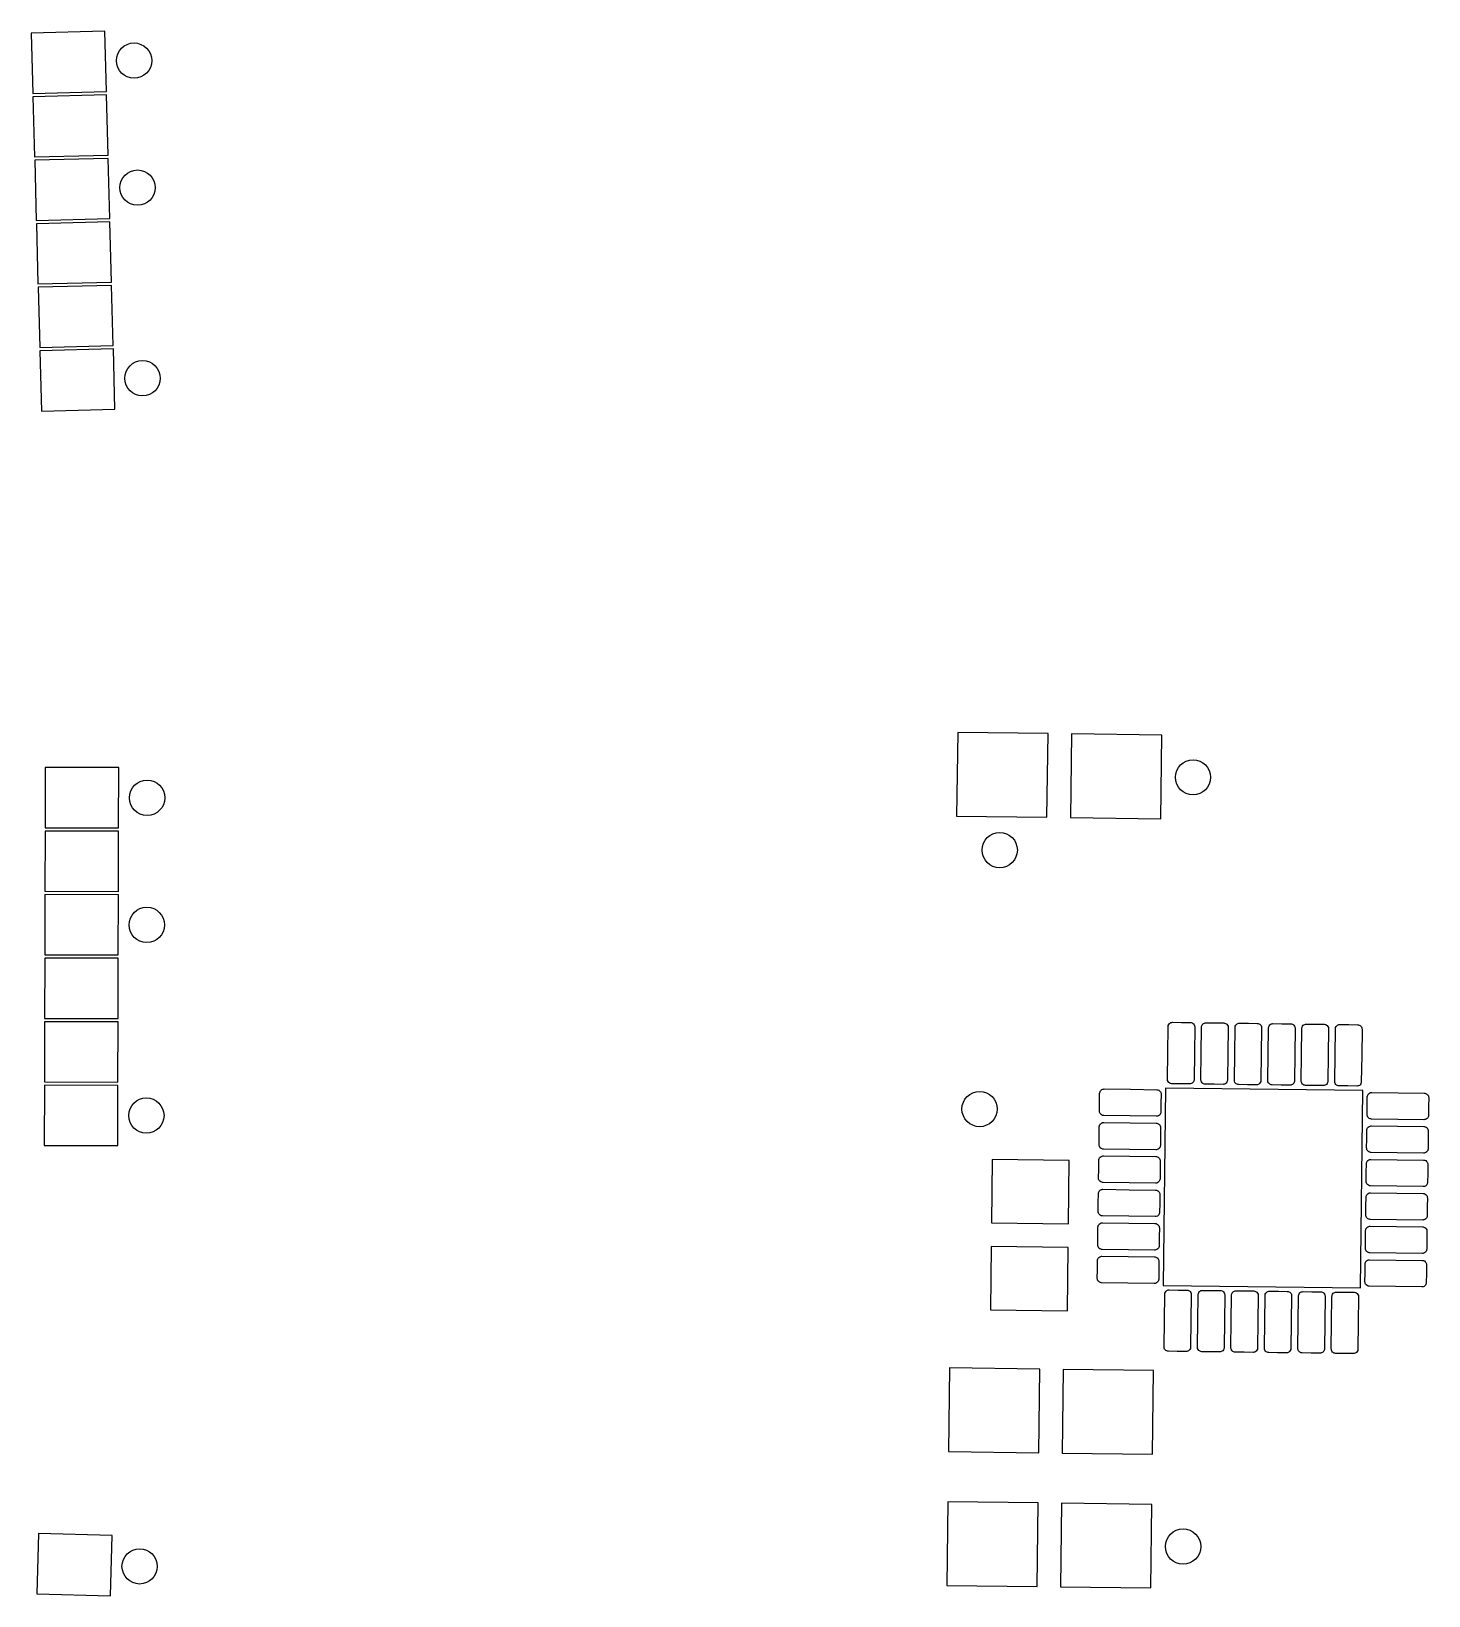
# Model space of a CAD drawing. Header units: millimetres. Extents: x 205 to 339, y 437 to 917.
# Drawn here: x 218.3 to 239.19, y 618.59 to 641.98 of the extents above; entities that cross this region are included whole.
import ezdxf

# ---------------------------------------------------------------- set-up
doc = ezdxf.new("R2010")
doc.units = ezdxf.units.MM
doc.header["$MEASUREMENT"] = 0
doc.layers.add('29_top stop', color=18, linetype='Continuous', true_color=0x000000)

msp = doc.modelspace()

# ---------------------------------------------------------------- linework, layer by layer
at = {"layer": '29_top stop'}
for points in [[(219.427, 641.081), (219.403, 641.98), (218.304, 641.951), (218.328, 641.051)], [(219.452, 640.131), (219.428, 641.031), (218.329, 641.002), (218.353, 640.102)], [(219.478, 639.181), (219.454, 640.081), (218.354, 640.052), (218.378, 639.152)], [(219.503, 638.232), (219.479, 639.131), (218.379, 639.102), (218.403, 638.203)], [(219.528, 637.282), (219.504, 638.182), (218.405, 638.153), (218.429, 637.253)], [(219.554, 636.332), (219.53, 637.232), (218.43, 637.203), (218.454, 636.303)], [(233.482, 630.231), (233.498, 631.481), (232.148, 631.498), (232.132, 630.248)], [(235.182, 630.209), (235.198, 631.459), (233.848, 631.476), (233.832, 630.227)], [(219.609, 630.073), (219.611, 630.973), (218.511, 630.975), (218.509, 630.075)], [(219.606, 629.123), (219.609, 630.023), (218.509, 630.025), (218.506, 629.125)], [(219.604, 628.173), (219.606, 629.073), (218.506, 629.075), (218.504, 628.175)], [(219.602, 627.223), (219.604, 628.123), (218.504, 628.125), (218.502, 627.225)], [(219.599, 626.273), (219.602, 627.173), (218.502, 627.175), (218.499, 626.275)], [(219.597, 625.323), (219.599, 626.223), (218.499, 626.225), (218.497, 625.325)], [(238.167, 623.195), (238.205, 626.145), (235.255, 626.183), (235.217, 623.233)], [(233.804, 624.151), (233.816, 625.101), (232.666, 625.116), (232.654, 624.166)], [(233.787, 622.852), (233.8, 623.801), (232.65, 623.816), (232.637, 622.866)], [(233.36, 620.732), (233.376, 621.982), (232.026, 621.999), (232.01, 620.749)], [(235.06, 620.71), (235.076, 621.96), (233.726, 621.977), (233.71, 620.727)], [(233.335, 618.732), (233.351, 619.982), (232.001, 619.999), (231.985, 618.749)], [(235.034, 618.71), (235.05, 619.96), (233.701, 619.977), (233.685, 618.728)], [(219.487, 618.594), (219.51, 619.494), (218.41, 619.522), (218.387, 618.622)]]:
    msp.add_lwpolyline(points, close=True, dxfattribs=at)
for points in [[(235.288, 626.708), (235.293, 627.1)], [(235.36, 627.166), (235.493, 627.164)], [(235.493, 627.164), (235.625, 627.162)], [(235.691, 627.095), (235.686, 626.703)], [(235.788, 626.701), (235.793, 627.094)], [(235.86, 627.159), (235.993, 627.157)], [(235.993, 627.157), (236.125, 627.156)], [(236.191, 627.089), (236.186, 626.696)], [(236.288, 626.695), (236.293, 627.087)], [(236.36, 627.153), (236.493, 627.151)], [(236.493, 627.151), (236.625, 627.149)], [(236.691, 627.082), (236.686, 626.69)], [(236.788, 626.688), (236.793, 627.081)], [(236.86, 627.146), (236.993, 627.145)], [(236.993, 627.145), (237.125, 627.143)], [(237.191, 627.076), (237.186, 626.683)], [(237.288, 626.682), (237.293, 627.074)], [(237.36, 627.14), (237.493, 627.138)], [(237.493, 627.138), (237.625, 627.136)], [(237.691, 627.069), (237.686, 626.677)], [(237.788, 626.676), (237.793, 627.068)], [(237.86, 627.133), (237.993, 627.132)], [(237.993, 627.132), (238.125, 627.13)], [(238.191, 627.063), (238.186, 626.67)], [(235.283, 626.315), (235.288, 626.708)], [(235.686, 626.703), (235.681, 626.31)], [(235.783, 626.309), (235.788, 626.701)], [(236.186, 626.696), (236.181, 626.304)], [(236.283, 626.302), (236.288, 626.695)], [(236.686, 626.69), (236.681, 626.297)], [(236.783, 626.296), (236.788, 626.688)], [(237.186, 626.683), (237.181, 626.291)], [(237.283, 626.289), (237.288, 626.682)], [(237.686, 626.677), (237.681, 626.284)], [(237.783, 626.283), (237.788, 626.676)], [(238.186, 626.67), (238.18, 626.278)], [(234.269, 625.971), (234.27, 626.103)], [(234.337, 626.169), (234.73, 626.164)], [(234.73, 626.164), (235.122, 626.158)], [(235.188, 626.091), (235.186, 625.959)], [(235.481, 626.246), (235.349, 626.248)], [(235.614, 626.245), (235.481, 626.246)], [(235.981, 626.24), (235.849, 626.242)], [(236.114, 626.238), (235.981, 626.24)], [(236.481, 626.233), (236.348, 626.235)], [(236.613, 626.232), (236.481, 626.233)], [(236.981, 626.227), (236.848, 626.229)], [(237.113, 626.225), (236.981, 626.227)], [(237.481, 626.221), (237.348, 626.222)], [(237.613, 626.219), (237.481, 626.221)], [(237.981, 626.214), (237.848, 626.216)], [(238.113, 626.213), (237.981, 626.214)], [(238.337, 626.117), (238.73, 626.112)], [(238.73, 626.112), (239.122, 626.107)], [(234.267, 625.838), (234.269, 625.971)], [(235.186, 625.959), (235.184, 625.826)], [(238.267, 625.787), (238.268, 625.919)], [(238.268, 625.919), (238.27, 626.052)], [(239.186, 625.908), (239.184, 625.775)], [(239.188, 626.04), (239.186, 625.908)], [(234.262, 625.471), (234.264, 625.603)], [(234.331, 625.669), (234.724, 625.664)], [(234.725, 625.766), (234.332, 625.771)], [(234.724, 625.664), (235.116, 625.659)], [(235.117, 625.761), (234.725, 625.766)], [(235.181, 625.591), (235.18, 625.459)], [(238.331, 625.617), (238.723, 625.612)], [(238.725, 625.715), (238.332, 625.72)], [(238.723, 625.612), (239.116, 625.607)], [(239.117, 625.71), (238.725, 625.715)], [(234.261, 625.338), (234.262, 625.471)], [(235.18, 625.459), (235.178, 625.326)], [(238.26, 625.287), (238.262, 625.419)], [(238.262, 625.419), (238.264, 625.552)], [(239.179, 625.408), (239.178, 625.275)], [(239.181, 625.54), (239.179, 625.408)], [(234.325, 625.169), (234.717, 625.164)], [(234.718, 625.266), (234.326, 625.271)], [(234.717, 625.164), (235.11, 625.159)], [(235.111, 625.261), (234.718, 625.266)], [(238.718, 625.215), (238.326, 625.22)], [(239.111, 625.21), (238.718, 625.215)], [(234.254, 624.838), (234.256, 624.971)], [(234.256, 624.971), (234.258, 625.103)], [(235.173, 624.959), (235.172, 624.826)], [(235.175, 625.091), (235.173, 624.959)], [(238.254, 624.787), (238.255, 624.919)], [(238.255, 624.919), (238.257, 625.052)], [(238.324, 625.117), (238.717, 625.112)], [(238.717, 625.112), (239.109, 625.107)], [(239.173, 624.908), (239.171, 624.775)], [(239.175, 625.04), (239.173, 624.908)], [(234.318, 624.669), (234.711, 624.664)], [(234.712, 624.766), (234.32, 624.771)], [(234.711, 624.664), (235.103, 624.659)], [(235.104, 624.761), (234.712, 624.766)], [(238.712, 624.715), (238.319, 624.72)], [(239.104, 624.71), (238.712, 624.715)], [(234.248, 624.338), (234.249, 624.471)], [(234.249, 624.471), (234.251, 624.603)], [(235.167, 624.459), (235.165, 624.326)], [(235.169, 624.591), (235.167, 624.459)], [(238.247, 624.287), (238.249, 624.419)], [(238.249, 624.419), (238.251, 624.552)], [(238.318, 624.617), (238.71, 624.612)], [(238.71, 624.612), (239.103, 624.607)], [(239.168, 624.54), (239.167, 624.408)], [(234.706, 624.266), (234.313, 624.271)], [(235.098, 624.261), (234.706, 624.266)], [(238.705, 624.215), (238.313, 624.22)], [(239.098, 624.21), (238.705, 624.215)], [(239.167, 624.408), (239.165, 624.275)], [(234.241, 623.838), (234.243, 623.971)], [(234.243, 623.971), (234.245, 624.103)], [(234.312, 624.169), (234.704, 624.164)], [(234.704, 624.164), (235.097, 624.159)], [(235.161, 623.959), (235.159, 623.827)], [(235.162, 624.092), (235.161, 623.959)], [(238.243, 623.919), (238.244, 624.052)], [(238.312, 624.117), (238.704, 624.112)], [(238.704, 624.112), (239.096, 624.107)], [(239.162, 624.04), (239.16, 623.908)], [(234.699, 623.766), (234.307, 623.771)], [(235.092, 623.761), (234.699, 623.766)], [(238.241, 623.787), (238.243, 623.919)], [(238.699, 623.715), (238.306, 623.72)], [(239.091, 623.71), (238.699, 623.715)], [(239.16, 623.908), (239.158, 623.775)], [(234.237, 623.471), (234.238, 623.603)], [(234.305, 623.669), (234.698, 623.664)], [(234.698, 623.664), (235.09, 623.659)], [(235.156, 623.592), (235.154, 623.459)], [(238.236, 623.42), (238.238, 623.552)], [(238.305, 623.617), (238.698, 623.612)], [(238.698, 623.612), (239.09, 623.607)], [(239.155, 623.54), (239.154, 623.408)], [(234.235, 623.338), (234.237, 623.471)], [(234.693, 623.266), (234.3, 623.271)], [(235.085, 623.261), (234.693, 623.266)], [(235.154, 623.459), (235.152, 623.327)], [(238.235, 623.287), (238.236, 623.42)], [(239.154, 623.408), (239.152, 623.275)], [(235.237, 622.708), (235.242, 623.1)], [(235.309, 623.166), (235.442, 623.164)], [(235.442, 623.164), (235.574, 623.162)], [(235.639, 623.095), (235.634, 622.703)], [(235.737, 622.702), (235.742, 623.094)], [(235.809, 623.159), (235.942, 623.158)], [(235.942, 623.158), (236.074, 623.156)], [(236.139, 623.089), (236.134, 622.696)], [(236.237, 622.695), (236.242, 623.088)], [(236.309, 623.153), (236.441, 623.151)], [(236.441, 623.151), (236.574, 623.15)], [(236.639, 623.082), (236.634, 622.69)], [(236.737, 622.689), (236.742, 623.081)], [(236.809, 623.147), (236.941, 623.145)], [(236.941, 623.145), (237.074, 623.143)], [(237.139, 623.076), (237.134, 622.684)], [(237.237, 622.682), (237.242, 623.075)], [(237.309, 623.14), (237.441, 623.139)], [(237.441, 623.139), (237.574, 623.137)], [(237.639, 623.07), (237.634, 622.677)], [(237.737, 622.676), (237.742, 623.068)], [(237.809, 623.134), (237.941, 623.132)], [(237.941, 623.132), (238.074, 623.13)], [(238.139, 623.063), (238.134, 622.671)], [(238.692, 623.215), (238.3, 623.22)], [(239.085, 623.21), (238.692, 623.215)], [(235.232, 622.315), (235.237, 622.708)], [(235.634, 622.703), (235.629, 622.31)], [(235.732, 622.309), (235.737, 622.702)], [(236.134, 622.696), (236.129, 622.304)], [(236.232, 622.303), (236.237, 622.695)], [(236.634, 622.69), (236.629, 622.298)], [(236.732, 622.296), (236.737, 622.689)], [(237.134, 622.684), (237.129, 622.291)], [(237.232, 622.29), (237.237, 622.682)], [(237.634, 622.677), (237.629, 622.285)], [(237.732, 622.283), (237.737, 622.676)], [(238.134, 622.671), (238.129, 622.278)], [(235.43, 622.247), (235.297, 622.248)], [(235.562, 622.245), (235.43, 622.247)], [(235.93, 622.24), (235.797, 622.242)], [(236.062, 622.239), (235.93, 622.24)], [(236.43, 622.234), (236.297, 622.236)], [(236.562, 622.232), (236.43, 622.234)], [(236.93, 622.227), (236.797, 622.229)], [(237.062, 622.226), (236.93, 622.227)], [(237.43, 622.221), (237.297, 622.223)], [(237.562, 622.219), (237.43, 622.221)], [(237.93, 622.215), (237.797, 622.216)], [(238.062, 622.213), (237.93, 622.215)]]:
    msp.add_lwpolyline(points, dxfattribs=at)
for centre in [(219.84, 641.542), (219.891, 639.643), (219.966, 636.794), (235.665, 630.828), (220.035, 630.522), (232.776, 629.74), (220.03, 628.622), (232.476, 625.869), (220.023, 625.772), (235.517, 619.329), (219.923, 619.033)]:
    msp.add_circle(centre, 0.264, dxfattribs=at)
for points, knots in [([(235.293, 627.1), (235.293, 627.106), (235.296, 627.124), (235.31, 627.147), (235.334, 627.162), (235.352, 627.166), (235.36, 627.166)], [2.277705, 2.277705, 2.277705, 2.277705, 2.2966068, 2.3293692, 2.3549681, 2.3811067, 2.3811067, 2.3811067, 2.3811067]), ([(235.625, 627.162), (235.634, 627.162), (235.651, 627.158), (235.675, 627.142), (235.689, 627.119), (235.691, 627.101), (235.691, 627.095)], [2.6461067, 2.6461067, 2.6461067, 2.6461067, 2.6722453, 2.6978442, 2.7306065, 2.7495084, 2.7495084, 2.7495084, 2.7495084]), ([(235.793, 627.094), (235.793, 627.1), (235.796, 627.117), (235.81, 627.14), (235.834, 627.156), (235.852, 627.159), (235.86, 627.159)], [2.277705, 2.277705, 2.277705, 2.277705, 2.2966068, 2.3293692, 2.3549681, 2.3811067, 2.3811067, 2.3811067, 2.3811067]), ([(236.125, 627.156), (236.134, 627.155), (236.151, 627.152), (236.175, 627.136), (236.189, 627.112), (236.191, 627.095), (236.191, 627.089)], [2.6461067, 2.6461067, 2.6461067, 2.6461067, 2.6722453, 2.6978442, 2.7306065, 2.7495084, 2.7495084, 2.7495084, 2.7495084]), ([(236.293, 627.087), (236.293, 627.094), (236.296, 627.111), (236.31, 627.134), (236.334, 627.15), (236.352, 627.153), (236.36, 627.153)], [2.277705, 2.277705, 2.277705, 2.277705, 2.2966068, 2.3293692, 2.3549681, 2.3811067, 2.3811067, 2.3811067, 2.3811067]), ([(236.625, 627.149), (236.634, 627.149), (236.651, 627.146), (236.675, 627.129), (236.689, 627.106), (236.691, 627.088), (236.691, 627.082)], [2.6461067, 2.6461067, 2.6461067, 2.6461067, 2.6722453, 2.6978442, 2.7306065, 2.7495084, 2.7495084, 2.7495084, 2.7495084]), ([(236.793, 627.081), (236.793, 627.087), (236.796, 627.104), (236.81, 627.127), (236.834, 627.143), (236.851, 627.146), (236.86, 627.146)], [2.277705, 2.277705, 2.277705, 2.277705, 2.2966068, 2.3293692, 2.3549681, 2.3811067, 2.3811067, 2.3811067, 2.3811067]), ([(237.125, 627.143), (237.134, 627.143), (237.151, 627.139), (237.175, 627.123), (237.189, 627.099), (237.191, 627.082), (237.191, 627.076)], [2.6461067, 2.6461067, 2.6461067, 2.6461067, 2.6722453, 2.6978442, 2.7306065, 2.7495084, 2.7495084, 2.7495084, 2.7495084]), ([(237.293, 627.074), (237.293, 627.081), (237.296, 627.098), (237.31, 627.121), (237.334, 627.137), (237.351, 627.14), (237.36, 627.14)], [2.277705, 2.277705, 2.277705, 2.277705, 2.2966068, 2.3293692, 2.3549681, 2.3811067, 2.3811067, 2.3811067, 2.3811067]), ([(237.625, 627.136), (237.634, 627.136), (237.651, 627.133), (237.675, 627.116), (237.688, 627.093), (237.691, 627.076), (237.691, 627.069)], [2.6461067, 2.6461067, 2.6461067, 2.6461067, 2.6722453, 2.6978442, 2.7306065, 2.7495084, 2.7495084, 2.7495084, 2.7495084]), ([(237.793, 627.068), (237.793, 627.074), (237.796, 627.092), (237.81, 627.115), (237.834, 627.13), (237.851, 627.133), (237.86, 627.133)], [2.277705, 2.277705, 2.277705, 2.277705, 2.2966068, 2.3293692, 2.3549681, 2.3811067, 2.3811067, 2.3811067, 2.3811067]), ([(238.125, 627.13), (238.134, 627.13), (238.151, 627.126), (238.175, 627.11), (238.188, 627.087), (238.191, 627.069), (238.191, 627.063)], [2.6461067, 2.6461067, 2.6461067, 2.6461067, 2.6722453, 2.6978442, 2.7306065, 2.7495084, 2.7495084, 2.7495084, 2.7495084]), ([(235.349, 626.248), (235.34, 626.248), (235.322, 626.252), (235.299, 626.268), (235.285, 626.292), (235.283, 626.309), (235.283, 626.315)], [1.3893033, 1.3893033, 1.3893033, 1.3893033, 1.4154419, 1.4410409, 1.4738032, 1.492705, 1.492705, 1.492705, 1.492705]), ([(235.681, 626.31), (235.681, 626.304), (235.678, 626.286), (235.664, 626.264), (235.64, 626.248), (235.622, 626.245), (235.614, 626.245)], [1.0209017, 1.0209017, 1.0209017, 1.0209017, 1.0398035, 1.0725658, 1.0981648, 1.1243033, 1.1243033, 1.1243033, 1.1243033]), ([(235.849, 626.242), (235.84, 626.242), (235.822, 626.245), (235.799, 626.262), (235.785, 626.285), (235.783, 626.302), (235.783, 626.309)], [1.3893033, 1.3893033, 1.3893033, 1.3893033, 1.4154419, 1.4410409, 1.4738032, 1.492705, 1.492705, 1.492705, 1.492705]), ([(236.181, 626.304), (236.181, 626.297), (236.178, 626.28), (236.164, 626.257), (236.14, 626.241), (236.122, 626.238), (236.114, 626.238)], [1.0209017, 1.0209017, 1.0209017, 1.0209017, 1.0398035, 1.0725658, 1.0981648, 1.1243033, 1.1243033, 1.1243033, 1.1243033]), ([(236.348, 626.235), (236.34, 626.235), (236.322, 626.239), (236.299, 626.255), (236.285, 626.279), (236.283, 626.296), (236.283, 626.302)], [1.3893033, 1.3893033, 1.3893033, 1.3893033, 1.4154419, 1.4410409, 1.4738032, 1.492705, 1.492705, 1.492705, 1.492705]), ([(236.681, 626.297), (236.68, 626.291), (236.678, 626.274), (236.664, 626.251), (236.64, 626.235), (236.622, 626.232), (236.613, 626.232)], [1.0209017, 1.0209017, 1.0209017, 1.0209017, 1.0398035, 1.0725658, 1.0981648, 1.1243033, 1.1243033, 1.1243033, 1.1243033]), ([(236.848, 626.229), (236.84, 626.229), (236.822, 626.233), (236.799, 626.249), (236.785, 626.272), (236.783, 626.29), (236.783, 626.296)], [1.3893033, 1.3893033, 1.3893033, 1.3893033, 1.4154419, 1.4410409, 1.4738032, 1.492705, 1.492705, 1.492705, 1.492705]), ([(237.181, 626.291), (237.18, 626.285), (237.178, 626.267), (237.164, 626.244), (237.14, 626.228), (237.122, 626.225), (237.113, 626.225)], [1.0209017, 1.0209017, 1.0209017, 1.0209017, 1.0398035, 1.0725658, 1.0981648, 1.1243033, 1.1243033, 1.1243033, 1.1243033]), ([(237.348, 626.222), (237.34, 626.223), (237.322, 626.226), (237.299, 626.243), (237.285, 626.266), (237.283, 626.283), (237.283, 626.289)], [1.3893033, 1.3893033, 1.3893033, 1.3893033, 1.4154419, 1.4410409, 1.4738032, 1.492705, 1.492705, 1.492705, 1.492705]), ([(234.27, 626.103), (234.271, 626.112), (234.274, 626.129), (234.291, 626.153), (234.314, 626.166), (234.331, 626.169), (234.337, 626.169)], [1.3893033, 1.3893033, 1.3893033, 1.3893033, 1.4154419, 1.4410409, 1.4738032, 1.492705, 1.492705, 1.492705, 1.492705]), ([(235.122, 626.158), (235.129, 626.158), (235.146, 626.156), (235.169, 626.142), (235.185, 626.118), (235.188, 626.1), (235.188, 626.091)], [2.277705, 2.277705, 2.277705, 2.277705, 2.2966068, 2.3293692, 2.3549681, 2.3811067, 2.3811067, 2.3811067, 2.3811067]), ([(237.681, 626.284), (237.68, 626.278), (237.678, 626.261), (237.664, 626.238), (237.64, 626.222), (237.622, 626.219), (237.613, 626.219)], [1.0209017, 1.0209017, 1.0209017, 1.0209017, 1.0398035, 1.0725658, 1.0981648, 1.1243033, 1.1243033, 1.1243033, 1.1243033]), ([(237.848, 626.216), (237.84, 626.216), (237.822, 626.22), (237.799, 626.236), (237.785, 626.259), (237.783, 626.277), (237.783, 626.283)], [1.3893033, 1.3893033, 1.3893033, 1.3893033, 1.4154419, 1.4410409, 1.4738032, 1.492705, 1.492705, 1.492705, 1.492705]), ([(238.18, 626.278), (238.18, 626.272), (238.178, 626.254), (238.164, 626.231), (238.14, 626.216), (238.122, 626.213), (238.113, 626.213)], [1.0209017, 1.0209017, 1.0209017, 1.0209017, 1.0398035, 1.0725658, 1.0981648, 1.1243033, 1.1243033, 1.1243033, 1.1243033]), ([(238.27, 626.052), (238.27, 626.061), (238.274, 626.078), (238.29, 626.102), (238.314, 626.115), (238.331, 626.117), (238.337, 626.117)], [1.3893033, 1.3893033, 1.3893033, 1.3893033, 1.4154419, 1.4410409, 1.4738032, 1.492705, 1.492705, 1.492705, 1.492705]), ([(239.122, 626.107), (239.128, 626.107), (239.146, 626.104), (239.169, 626.09), (239.184, 626.066), (239.188, 626.049), (239.188, 626.04)], [2.277705, 2.277705, 2.277705, 2.277705, 2.2966068, 2.3293692, 2.3549681, 2.3811067, 2.3811067, 2.3811067, 2.3811067]), ([(234.332, 625.771), (234.326, 625.771), (234.309, 625.774), (234.286, 625.788), (234.27, 625.812), (234.267, 625.829), (234.267, 625.838)], [1.0209017, 1.0209017, 1.0209017, 1.0209017, 1.0398035, 1.0725658, 1.0981648, 1.1243033, 1.1243033, 1.1243033, 1.1243033]), ([(235.184, 625.826), (235.184, 625.818), (235.181, 625.8), (235.164, 625.777), (235.141, 625.763), (235.124, 625.761), (235.117, 625.761)], [2.6461067, 2.6461067, 2.6461067, 2.6461067, 2.6722453, 2.6978442, 2.7306065, 2.7495084, 2.7495084, 2.7495084, 2.7495084]), ([(234.264, 625.603), (234.264, 625.612), (234.268, 625.629), (234.284, 625.653), (234.307, 625.666), (234.325, 625.669), (234.331, 625.669)], [1.3893033, 1.3893033, 1.3893033, 1.3893033, 1.4154419, 1.4410409, 1.4738032, 1.492705, 1.492705, 1.492705, 1.492705]), ([(235.116, 625.659), (235.122, 625.658), (235.14, 625.656), (235.163, 625.642), (235.178, 625.618), (235.181, 625.6), (235.181, 625.591)], [2.277705, 2.277705, 2.277705, 2.277705, 2.2966068, 2.3293692, 2.3549681, 2.3811067, 2.3811067, 2.3811067, 2.3811067]), ([(238.264, 625.552), (238.264, 625.561), (238.267, 625.578), (238.284, 625.602), (238.307, 625.615), (238.324, 625.617), (238.331, 625.617)], [1.3893033, 1.3893033, 1.3893033, 1.3893033, 1.4154419, 1.4410409, 1.4738032, 1.492705, 1.492705, 1.492705, 1.492705]), ([(238.332, 625.72), (238.326, 625.72), (238.308, 625.722), (238.286, 625.737), (238.27, 625.761), (238.267, 625.778), (238.267, 625.787)], [1.0209017, 1.0209017, 1.0209017, 1.0209017, 1.0398035, 1.0725658, 1.0981648, 1.1243033, 1.1243033, 1.1243033, 1.1243033]), ([(239.116, 625.607), (239.122, 625.607), (239.139, 625.605), (239.162, 625.59), (239.178, 625.566), (239.181, 625.549), (239.181, 625.54)], [2.277705, 2.277705, 2.277705, 2.277705, 2.2966068, 2.3293692, 2.3549681, 2.3811067, 2.3811067, 2.3811067, 2.3811067]), ([(239.184, 625.775), (239.184, 625.766), (239.18, 625.749), (239.164, 625.725), (239.141, 625.712), (239.123, 625.71), (239.117, 625.71)], [2.6461067, 2.6461067, 2.6461067, 2.6461067, 2.6722453, 2.6978442, 2.7306065, 2.7495084, 2.7495084, 2.7495084, 2.7495084]), ([(234.258, 625.103), (234.258, 625.112), (234.261, 625.129), (234.278, 625.153), (234.301, 625.167), (234.318, 625.169), (234.325, 625.169)], [1.3893033, 1.3893033, 1.3893033, 1.3893033, 1.4154419, 1.4410409, 1.4738032, 1.492705, 1.492705, 1.492705, 1.492705]), ([(234.326, 625.271), (234.32, 625.271), (234.302, 625.274), (234.279, 625.288), (234.264, 625.312), (234.261, 625.329), (234.261, 625.338)], [1.0209017, 1.0209017, 1.0209017, 1.0209017, 1.0398035, 1.0725658, 1.0981648, 1.1243033, 1.1243033, 1.1243033, 1.1243033]), ([(235.11, 625.159), (235.116, 625.158), (235.133, 625.156), (235.156, 625.142), (235.172, 625.118), (235.175, 625.1), (235.175, 625.091)], [2.277705, 2.277705, 2.277705, 2.277705, 2.2966068, 2.3293692, 2.3549681, 2.3811067, 2.3811067, 2.3811067, 2.3811067]), ([(235.178, 625.326), (235.178, 625.318), (235.174, 625.3), (235.158, 625.277), (235.135, 625.263), (235.117, 625.261), (235.111, 625.261)], [2.6461067, 2.6461067, 2.6461067, 2.6461067, 2.6722453, 2.6978442, 2.7306065, 2.7495084, 2.7495084, 2.7495084, 2.7495084]), ([(238.326, 625.22), (238.319, 625.22), (238.302, 625.222), (238.279, 625.237), (238.263, 625.261), (238.26, 625.278), (238.26, 625.287)], [1.0209017, 1.0209017, 1.0209017, 1.0209017, 1.0398035, 1.0725658, 1.0981648, 1.1243033, 1.1243033, 1.1243033, 1.1243033]), ([(239.178, 625.275), (239.177, 625.266), (239.174, 625.249), (239.158, 625.225), (239.134, 625.212), (239.117, 625.21), (239.111, 625.21)], [2.6461067, 2.6461067, 2.6461067, 2.6461067, 2.6722453, 2.6978442, 2.7306065, 2.7495084, 2.7495084, 2.7495084, 2.7495084]), ([(238.257, 625.052), (238.257, 625.061), (238.261, 625.078), (238.277, 625.102), (238.301, 625.115), (238.318, 625.117), (238.324, 625.117)], [1.3893033, 1.3893033, 1.3893033, 1.3893033, 1.4154419, 1.4410409, 1.4738032, 1.492705, 1.492705, 1.492705, 1.492705]), ([(239.109, 625.107), (239.116, 625.107), (239.133, 625.105), (239.156, 625.09), (239.172, 625.066), (239.175, 625.049), (239.175, 625.04)], [2.277705, 2.277705, 2.277705, 2.277705, 2.2966068, 2.3293692, 2.3549681, 2.3811067, 2.3811067, 2.3811067, 2.3811067]), ([(234.251, 624.603), (234.251, 624.612), (234.255, 624.629), (234.271, 624.653), (234.295, 624.667), (234.312, 624.669), (234.318, 624.669)], [1.3893033, 1.3893033, 1.3893033, 1.3893033, 1.4154419, 1.4410409, 1.4738032, 1.492705, 1.492705, 1.492705, 1.492705]), ([(234.32, 624.771), (234.313, 624.771), (234.296, 624.774), (234.273, 624.788), (234.257, 624.812), (234.254, 624.829), (234.254, 624.838)], [1.0209017, 1.0209017, 1.0209017, 1.0209017, 1.0398035, 1.0725658, 1.0981648, 1.1243033, 1.1243033, 1.1243033, 1.1243033]), ([(235.103, 624.659), (235.109, 624.658), (235.127, 624.656), (235.15, 624.642), (235.166, 624.618), (235.169, 624.6), (235.169, 624.591)], [2.277705, 2.277705, 2.277705, 2.277705, 2.2966068, 2.3293692, 2.3549681, 2.3811067, 2.3811067, 2.3811067, 2.3811067]), ([(235.172, 624.826), (235.171, 624.818), (235.168, 624.8), (235.151, 624.777), (235.128, 624.763), (235.111, 624.761), (235.104, 624.761)], [2.6461067, 2.6461067, 2.6461067, 2.6461067, 2.6722453, 2.6978442, 2.7306065, 2.7495084, 2.7495084, 2.7495084, 2.7495084]), ([(238.319, 624.72), (238.313, 624.72), (238.296, 624.722), (238.273, 624.737), (238.257, 624.761), (238.254, 624.778), (238.254, 624.787)], [1.0209017, 1.0209017, 1.0209017, 1.0209017, 1.0398035, 1.0725658, 1.0981648, 1.1243033, 1.1243033, 1.1243033, 1.1243033]), ([(239.171, 624.775), (239.171, 624.766), (239.168, 624.749), (239.151, 624.725), (239.128, 624.712), (239.11, 624.71), (239.104, 624.71)], [2.6461067, 2.6461067, 2.6461067, 2.6461067, 2.6722453, 2.6978442, 2.7306065, 2.7495084, 2.7495084, 2.7495084, 2.7495084]), ([(238.251, 624.552), (238.251, 624.561), (238.255, 624.578), (238.271, 624.602), (238.294, 624.615), (238.312, 624.617), (238.318, 624.617)], [1.3893033, 1.3893033, 1.3893033, 1.3893033, 1.4154419, 1.4410409, 1.4738032, 1.492705, 1.492705, 1.492705, 1.492705]), ([(239.103, 624.607), (239.109, 624.607), (239.126, 624.605), (239.149, 624.591), (239.165, 624.566), (239.168, 624.549), (239.168, 624.54)], [2.277705, 2.277705, 2.277705, 2.277705, 2.2966068, 2.3293692, 2.3549681, 2.3811067, 2.3811067, 2.3811067, 2.3811067]), ([(234.313, 624.271), (234.307, 624.271), (234.29, 624.274), (234.267, 624.288), (234.251, 624.312), (234.248, 624.33), (234.248, 624.338)], [1.0209017, 1.0209017, 1.0209017, 1.0209017, 1.0398035, 1.0725658, 1.0981648, 1.1243033, 1.1243033, 1.1243033, 1.1243033]), ([(235.165, 624.326), (235.165, 624.318), (235.161, 624.3), (235.145, 624.277), (235.122, 624.263), (235.104, 624.261), (235.098, 624.261)], [2.6461067, 2.6461067, 2.6461067, 2.6461067, 2.6722453, 2.6978442, 2.7306065, 2.7495084, 2.7495084, 2.7495084, 2.7495084]), ([(238.313, 624.22), (238.307, 624.22), (238.289, 624.223), (238.266, 624.237), (238.25, 624.261), (238.247, 624.278), (238.247, 624.287)], [1.0209017, 1.0209017, 1.0209017, 1.0209017, 1.0398035, 1.0725658, 1.0981648, 1.1243033, 1.1243033, 1.1243033, 1.1243033]), ([(239.165, 624.275), (239.165, 624.266), (239.161, 624.249), (239.145, 624.225), (239.121, 624.212), (239.104, 624.21), (239.098, 624.21)], [2.6461067, 2.6461067, 2.6461067, 2.6461067, 2.6722453, 2.6978442, 2.7306065, 2.7495084, 2.7495084, 2.7495084, 2.7495084]), ([(234.245, 624.103), (234.245, 624.112), (234.248, 624.129), (234.265, 624.153), (234.288, 624.167), (234.306, 624.169), (234.312, 624.169)], [1.3893033, 1.3893033, 1.3893033, 1.3893033, 1.4154419, 1.4410409, 1.4738032, 1.492705, 1.492705, 1.492705, 1.492705]), ([(235.097, 624.159), (235.103, 624.159), (235.12, 624.156), (235.143, 624.142), (235.159, 624.118), (235.162, 624.1), (235.162, 624.092)], [2.277705, 2.277705, 2.277705, 2.277705, 2.2966068, 2.3293692, 2.3549681, 2.3811067, 2.3811067, 2.3811067, 2.3811067]), ([(238.244, 624.052), (238.245, 624.061), (238.248, 624.078), (238.265, 624.102), (238.288, 624.115), (238.305, 624.117), (238.312, 624.117)], [1.3893033, 1.3893033, 1.3893033, 1.3893033, 1.4154419, 1.4410409, 1.4738032, 1.492705, 1.492705, 1.492705, 1.492705]), ([(239.096, 624.107), (239.103, 624.107), (239.12, 624.105), (239.143, 624.091), (239.159, 624.066), (239.162, 624.049), (239.162, 624.04)], [2.277705, 2.277705, 2.277705, 2.277705, 2.2966068, 2.3293692, 2.3549681, 2.3811067, 2.3811067, 2.3811067, 2.3811067]), ([(234.307, 623.771), (234.3, 623.771), (234.283, 623.774), (234.26, 623.788), (234.244, 623.812), (234.241, 623.83), (234.241, 623.838)], [1.0209017, 1.0209017, 1.0209017, 1.0209017, 1.0398035, 1.0725658, 1.0981648, 1.1243033, 1.1243033, 1.1243033, 1.1243033]), ([(235.159, 623.827), (235.159, 623.818), (235.155, 623.8), (235.139, 623.777), (235.115, 623.763), (235.098, 623.761), (235.092, 623.761)], [2.6461067, 2.6461067, 2.6461067, 2.6461067, 2.6722453, 2.6978442, 2.7306065, 2.7495084, 2.7495084, 2.7495084, 2.7495084]), ([(238.306, 623.72), (238.3, 623.72), (238.283, 623.723), (238.26, 623.737), (238.244, 623.761), (238.241, 623.778), (238.241, 623.787)], [1.0209017, 1.0209017, 1.0209017, 1.0209017, 1.0398035, 1.0725658, 1.0981648, 1.1243033, 1.1243033, 1.1243033, 1.1243033]), ([(239.158, 623.775), (239.158, 623.767), (239.155, 623.749), (239.138, 623.725), (239.115, 623.712), (239.098, 623.71), (239.091, 623.71)], [2.6461067, 2.6461067, 2.6461067, 2.6461067, 2.6722453, 2.6978442, 2.7306065, 2.7495084, 2.7495084, 2.7495084, 2.7495084]), ([(234.238, 623.603), (234.239, 623.612), (234.242, 623.629), (234.258, 623.653), (234.282, 623.667), (234.299, 623.669), (234.305, 623.669)], [1.3893033, 1.3893033, 1.3893033, 1.3893033, 1.4154419, 1.4410409, 1.4738032, 1.492705, 1.492705, 1.492705, 1.492705]), ([(235.09, 623.659), (235.097, 623.659), (235.114, 623.656), (235.137, 623.642), (235.153, 623.618), (235.156, 623.6), (235.156, 623.592)], [2.277705, 2.277705, 2.277705, 2.277705, 2.2966068, 2.3293692, 2.3549681, 2.3811067, 2.3811067, 2.3811067, 2.3811067]), ([(238.238, 623.552), (238.238, 623.561), (238.242, 623.578), (238.258, 623.602), (238.281, 623.615), (238.299, 623.618), (238.305, 623.617)], [1.3893033, 1.3893033, 1.3893033, 1.3893033, 1.4154419, 1.4410409, 1.4738032, 1.492705, 1.492705, 1.492705, 1.492705]), ([(239.09, 623.607), (239.096, 623.607), (239.114, 623.605), (239.137, 623.591), (239.152, 623.566), (239.155, 623.549), (239.155, 623.54)], [2.277705, 2.277705, 2.277705, 2.277705, 2.2966068, 2.3293692, 2.3549681, 2.3811067, 2.3811067, 2.3811067, 2.3811067]), ([(234.3, 623.271), (234.294, 623.271), (234.277, 623.274), (234.254, 623.288), (234.238, 623.312), (234.235, 623.33), (234.235, 623.338)], [1.0209017, 1.0209017, 1.0209017, 1.0209017, 1.0398035, 1.0725658, 1.0981648, 1.1243033, 1.1243033, 1.1243033, 1.1243033]), ([(235.152, 623.327), (235.152, 623.318), (235.149, 623.3), (235.132, 623.277), (235.109, 623.263), (235.092, 623.261), (235.085, 623.261)], [2.6461067, 2.6461067, 2.6461067, 2.6461067, 2.6722453, 2.6978442, 2.7306065, 2.7495084, 2.7495084, 2.7495084, 2.7495084]), ([(238.3, 623.22), (238.294, 623.22), (238.276, 623.223), (238.253, 623.237), (238.238, 623.261), (238.235, 623.278), (238.235, 623.287)], [1.0209017, 1.0209017, 1.0209017, 1.0209017, 1.0398035, 1.0725658, 1.0981648, 1.1243033, 1.1243033, 1.1243033, 1.1243033]), ([(239.152, 623.275), (239.152, 623.267), (239.148, 623.249), (239.132, 623.225), (239.109, 623.212), (239.091, 623.21), (239.085, 623.21)], [2.6461067, 2.6461067, 2.6461067, 2.6461067, 2.6722453, 2.6978442, 2.7306065, 2.7495084, 2.7495084, 2.7495084, 2.7495084]), ([(235.242, 623.1), (235.242, 623.107), (235.245, 623.124), (235.259, 623.147), (235.283, 623.163), (235.3, 623.166), (235.309, 623.166)], [2.277705, 2.277705, 2.277705, 2.277705, 2.2966068, 2.3293692, 2.3549681, 2.3811067, 2.3811067, 2.3811067, 2.3811067]), ([(235.574, 623.162), (235.583, 623.162), (235.6, 623.159), (235.624, 623.142), (235.637, 623.119), (235.64, 623.102), (235.639, 623.095)], [2.6461067, 2.6461067, 2.6461067, 2.6461067, 2.6722453, 2.6978442, 2.7306065, 2.7495084, 2.7495084, 2.7495084, 2.7495084]), ([(235.742, 623.094), (235.742, 623.1), (235.745, 623.118), (235.759, 623.141), (235.783, 623.156), (235.8, 623.159), (235.809, 623.159)], [2.277705, 2.277705, 2.277705, 2.277705, 2.2966068, 2.3293692, 2.3549681, 2.3811067, 2.3811067, 2.3811067, 2.3811067]), ([(236.074, 623.156), (236.083, 623.156), (236.1, 623.152), (236.124, 623.136), (236.137, 623.113), (236.139, 623.095), (236.139, 623.089)], [2.6461067, 2.6461067, 2.6461067, 2.6461067, 2.6722453, 2.6978442, 2.7306065, 2.7495084, 2.7495084, 2.7495084, 2.7495084]), ([(236.242, 623.088), (236.242, 623.094), (236.245, 623.111), (236.259, 623.134), (236.283, 623.15), (236.3, 623.153), (236.309, 623.153)], [2.277705, 2.277705, 2.277705, 2.277705, 2.2966068, 2.3293692, 2.3549681, 2.3811067, 2.3811067, 2.3811067, 2.3811067]), ([(236.574, 623.15), (236.583, 623.149), (236.6, 623.146), (236.624, 623.129), (236.637, 623.106), (236.639, 623.089), (236.639, 623.082)], [2.6461067, 2.6461067, 2.6461067, 2.6461067, 2.6722453, 2.6978442, 2.7306065, 2.7495084, 2.7495084, 2.7495084, 2.7495084]), ([(236.742, 623.081), (236.742, 623.087), (236.744, 623.105), (236.759, 623.128), (236.783, 623.144), (236.8, 623.147), (236.809, 623.147)], [2.277705, 2.277705, 2.277705, 2.277705, 2.2966068, 2.3293692, 2.3549681, 2.3811067, 2.3811067, 2.3811067, 2.3811067]), ([(237.074, 623.143), (237.083, 623.143), (237.1, 623.139), (237.124, 623.123), (237.137, 623.1), (237.139, 623.082), (237.139, 623.076)], [2.6461067, 2.6461067, 2.6461067, 2.6461067, 2.6722453, 2.6978442, 2.7306065, 2.7495084, 2.7495084, 2.7495084, 2.7495084]), ([(237.242, 623.075), (237.242, 623.081), (237.244, 623.098), (237.259, 623.121), (237.283, 623.137), (237.3, 623.14), (237.309, 623.14)], [2.277705, 2.277705, 2.277705, 2.277705, 2.2966068, 2.3293692, 2.3549681, 2.3811067, 2.3811067, 2.3811067, 2.3811067]), ([(237.574, 623.137), (237.583, 623.137), (237.6, 623.133), (237.624, 623.117), (237.637, 623.093), (237.639, 623.076), (237.639, 623.07)], [2.6461067, 2.6461067, 2.6461067, 2.6461067, 2.6722453, 2.6978442, 2.7306065, 2.7495084, 2.7495084, 2.7495084, 2.7495084]), ([(237.742, 623.068), (237.742, 623.075), (237.744, 623.092), (237.759, 623.115), (237.783, 623.131), (237.8, 623.134), (237.809, 623.134)], [2.277705, 2.277705, 2.277705, 2.277705, 2.2966068, 2.3293692, 2.3549681, 2.3811067, 2.3811067, 2.3811067, 2.3811067]), ([(238.074, 623.13), (238.083, 623.13), (238.1, 623.127), (238.124, 623.11), (238.137, 623.087), (238.139, 623.07), (238.139, 623.063)], [2.6461067, 2.6461067, 2.6461067, 2.6461067, 2.6722453, 2.6978442, 2.7306065, 2.7495084, 2.7495084, 2.7495084, 2.7495084]), ([(235.297, 622.248), (235.289, 622.249), (235.271, 622.252), (235.247, 622.269), (235.234, 622.292), (235.232, 622.309), (235.232, 622.315)], [1.3893033, 1.3893033, 1.3893033, 1.3893033, 1.4154419, 1.4410409, 1.4738032, 1.492705, 1.492705, 1.492705, 1.492705]), ([(235.629, 622.31), (235.629, 622.304), (235.627, 622.287), (235.613, 622.264), (235.588, 622.248), (235.571, 622.245), (235.562, 622.245)], [1.0209017, 1.0209017, 1.0209017, 1.0209017, 1.0398035, 1.0725658, 1.0981648, 1.1243033, 1.1243033, 1.1243033, 1.1243033]), ([(235.797, 622.242), (235.789, 622.242), (235.771, 622.246), (235.747, 622.262), (235.734, 622.285), (235.732, 622.303), (235.732, 622.309)], [1.3893033, 1.3893033, 1.3893033, 1.3893033, 1.4154419, 1.4410409, 1.4738032, 1.492705, 1.492705, 1.492705, 1.492705]), ([(236.129, 622.304), (236.129, 622.298), (236.127, 622.28), (236.113, 622.257), (236.088, 622.242), (236.071, 622.239), (236.062, 622.239)], [1.0209017, 1.0209017, 1.0209017, 1.0209017, 1.0398035, 1.0725658, 1.0981648, 1.1243033, 1.1243033, 1.1243033, 1.1243033]), ([(236.297, 622.236), (236.288, 622.236), (236.271, 622.239), (236.247, 622.256), (236.234, 622.279), (236.232, 622.296), (236.232, 622.303)], [1.3893033, 1.3893033, 1.3893033, 1.3893033, 1.4154419, 1.4410409, 1.4738032, 1.492705, 1.492705, 1.492705, 1.492705]), ([(236.629, 622.298), (236.629, 622.291), (236.627, 622.274), (236.613, 622.251), (236.588, 622.235), (236.571, 622.232), (236.562, 622.232)], [1.0209017, 1.0209017, 1.0209017, 1.0209017, 1.0398035, 1.0725658, 1.0981648, 1.1243033, 1.1243033, 1.1243033, 1.1243033]), ([(236.797, 622.229), (236.788, 622.229), (236.771, 622.233), (236.747, 622.249), (236.734, 622.273), (236.732, 622.29), (236.732, 622.296)], [1.3893033, 1.3893033, 1.3893033, 1.3893033, 1.4154419, 1.4410409, 1.4738032, 1.492705, 1.492705, 1.492705, 1.492705]), ([(237.129, 622.291), (237.129, 622.285), (237.127, 622.268), (237.112, 622.245), (237.088, 622.229), (237.071, 622.226), (237.062, 622.226)], [1.0209017, 1.0209017, 1.0209017, 1.0209017, 1.0398035, 1.0725658, 1.0981648, 1.1243033, 1.1243033, 1.1243033, 1.1243033]), ([(237.297, 622.223), (237.288, 622.223), (237.271, 622.226), (237.247, 622.243), (237.234, 622.266), (237.232, 622.284), (237.232, 622.29)], [1.3893033, 1.3893033, 1.3893033, 1.3893033, 1.4154419, 1.4410409, 1.4738032, 1.492705, 1.492705, 1.492705, 1.492705]), ([(237.629, 622.285), (237.629, 622.278), (237.627, 622.261), (237.612, 622.238), (237.588, 622.222), (237.571, 622.219), (237.562, 622.219)], [1.0209017, 1.0209017, 1.0209017, 1.0209017, 1.0398035, 1.0725658, 1.0981648, 1.1243033, 1.1243033, 1.1243033, 1.1243033]), ([(237.797, 622.216), (237.788, 622.217), (237.771, 622.22), (237.747, 622.236), (237.734, 622.26), (237.732, 622.277), (237.732, 622.283)], [1.3893033, 1.3893033, 1.3893033, 1.3893033, 1.4154419, 1.4410409, 1.4738032, 1.492705, 1.492705, 1.492705, 1.492705]), ([(238.129, 622.278), (238.129, 622.272), (238.126, 622.255), (238.112, 622.232), (238.088, 622.216), (238.071, 622.213), (238.062, 622.213)], [1.0209017, 1.0209017, 1.0209017, 1.0209017, 1.0398035, 1.0725658, 1.0981648, 1.1243033, 1.1243033, 1.1243033, 1.1243033])]:
    msp.add_open_spline(points, degree=3, knots=knots, dxfattribs=at)

doc.saveas('drawing.dxf')
